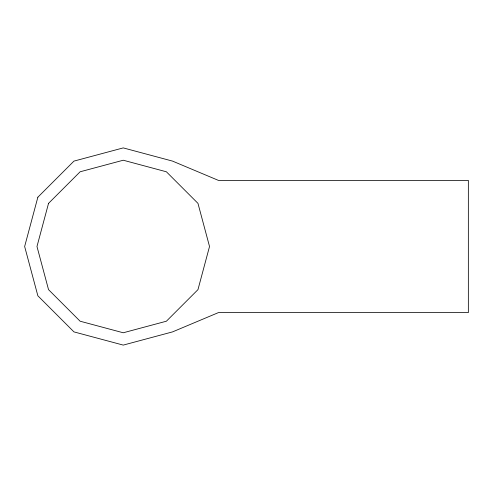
<?xml version="1.0" encoding="UTF-8"?>
<svg xmlns="http://www.w3.org/2000/svg" width="493" height="493" viewBox="0 0 493 493"><rect width="100%" height="100%" fill="white"/><g stroke="black" fill="none" stroke-linecap="round" stroke-linejoin="round"><path stroke-width="0.74" d="M37.862 197.2L24.65 246.5L37.862 295.8L73.95 331.888L123.25 345.1L172.55 331.888L218.424 312.611L468.35 312.611L468.35 180.389L218.424 180.389L172.55 161.112L123.25 147.9L73.95 161.112L37.862 197.2M48.536 203.362L36.975 246.5L48.536 289.637L80.112 321.214L123.25 332.775L166.387 321.214L197.964 289.637L209.525 246.5L197.964 203.362L166.387 171.786L123.25 160.225L80.112 171.786L48.536 203.362"/></g></svg>
